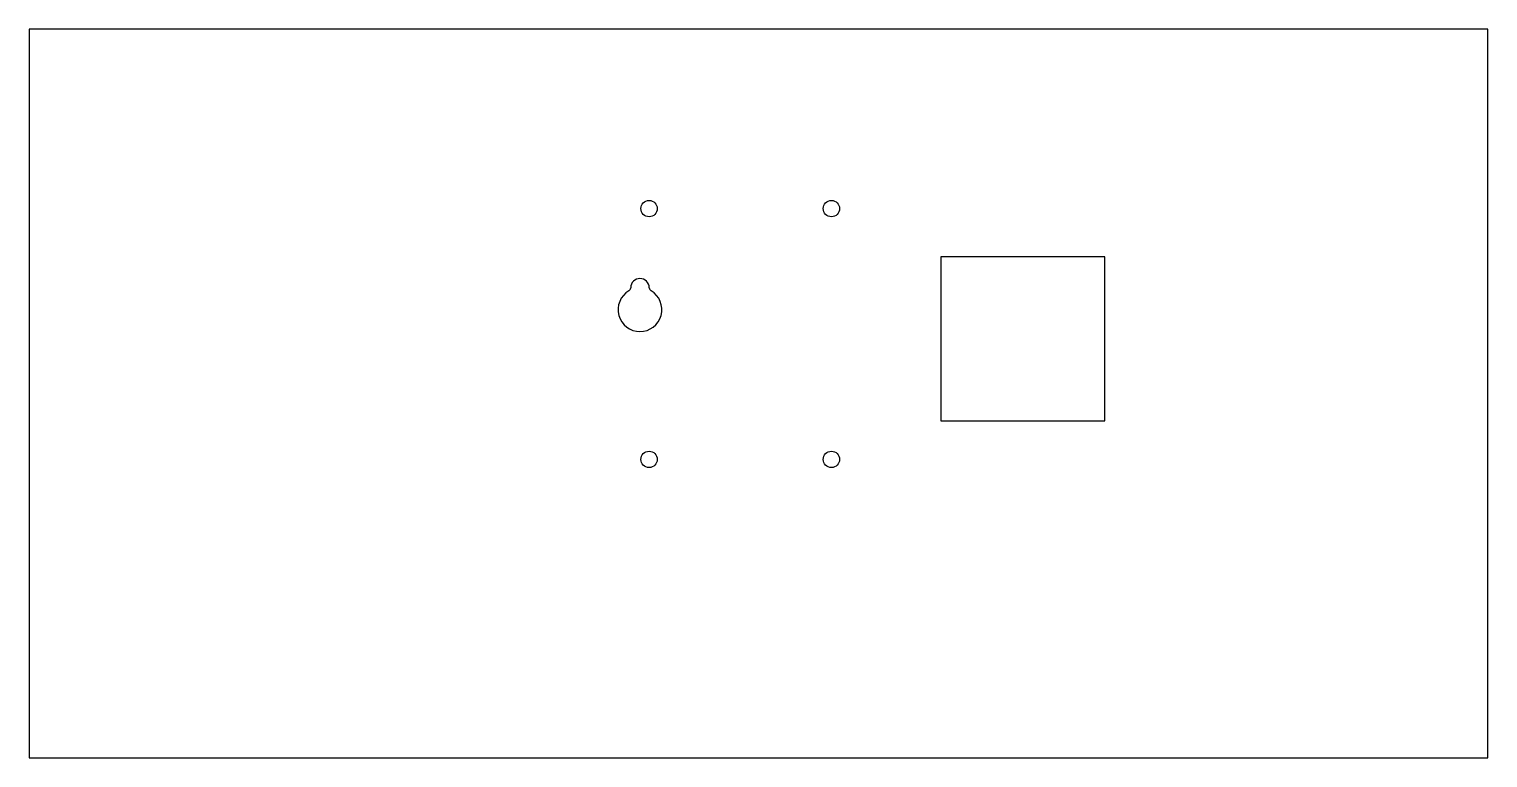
# Model space of a CAD drawing. Header units: millimetres. Extents: x 0 to 400, y 0 to 200.
import ezdxf

# ---------------------------------------------------------------- set-up
doc = ezdxf.new("R2010")
doc.units = ezdxf.units.MM

msp = doc.modelspace()

# ---------------------------------------------------------------- linework, layer by layer
at = {"color": 7, "linetype": 'Continuous', "lineweight": 25}
for p, q in [((0, 200), (0, 0)), ((400, 200), (0, 200)), ((400, 0), (400, 200)), ((295, 137.5), (250, 137.5)), ((250, 137.5), (250, 92.5)), ((295, 92.5), (295, 137.5)), ((250, 92.5), (295, 92.5)), ((0, 0), (400, 0))]:
    msp.add_line(p, q, dxfattribs=at)
for centre in [(170, 150.75), (220, 150.75), (170, 81.92), (220, 81.92)]:
    msp.add_circle(centre, 2.25, dxfattribs=at)
for centre, radius, start, end in [((167.5, 123), 6, 120.4722, 59.5278), ((163.95, 129.03), 1, 300.4722, 359.4654), ((167.5, 129), 2.55, 0.5346, 179.4654), ((171.05, 129.03), 1, 180.5346, 239.5278)]:
    msp.add_arc(centre, radius, start, end, dxfattribs=at)

doc.saveas('drawing.dxf')
